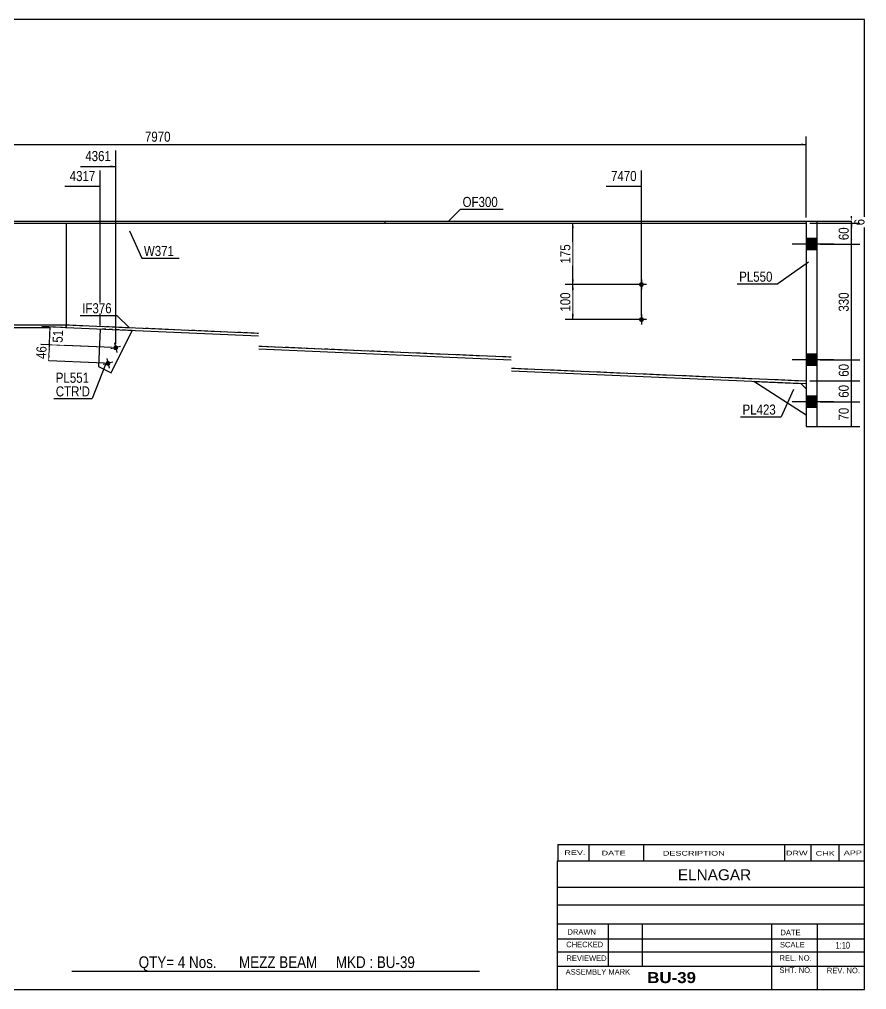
# Model space of a CAD drawing. Header units: millimetres. Extents: x -19 to 384, y -196 to 81.
# Drawn here: x 142.5 to 384.2, y -196.3 to 80.7 of the extents above; entities that cross this region are included whole.
import ezdxf

# ---------------------------------------------------------------- set-up
doc = ezdxf.new("R2010")
doc.units = ezdxf.units.MM
doc.linetypes.add('DXK_LINE_DOT1', pattern=[1.8814, 0.9407, -0.9407])
doc.styles.add('Arial', font='ARIAL.TTF', dxfattribs={"height": 0.2})
doc.styles.add('Arial Bold', font='ARIALBD.TTF', dxfattribs={"height": 0.2})
doc.styles.add('Arial Narrow', font='ARIALN.TTF', dxfattribs={"height": 0.2})

# ---------------------------------------------------------------- blocks, each defined once
blk = doc.blocks.new('Unknown-629104154-1211')
at = {"color": 5, "linetype": 'Continuous'}
for p, q in [((383.66, 80.69), (-16.34, 80.69)), ((-16.34, 80.69), (-16.34, -196.31)), ((383.66, -196.31), (383.66, 80.69)), ((-16.34, -196.31), (383.66, -196.31))]:
    blk.add_line(p, q, dxfattribs=at)
at = {"color": 174, "linetype": 'Continuous', "style": 'Arial'}
blk.add_text('Tekla structures', height=1.9102, rotation=90, dxfattribs=at).set_placement((-16.84, -195.81))
blk = doc.blocks.new('Part-629104154-1279 - 1232')
at = {"color": 2, "linetype": 'Continuous'}
for p, q in [((105.9, 22.5), (105.9, -6.5)), ((155.9, 22.5), (155.9, -6.5))]:
    blk.add_line(p, q, dxfattribs=at)
at = {"color": 7, "linetype": 'DXK_LINE_DOT1'}
for p, q in [((105.9, 22.5), (155.9, 22.5)), ((105.9, -6.5), (155.9, -6.5))]:
    blk.add_line(p, q, dxfattribs=at)
blk = doc.blocks.new('Part-629104154-1257 - 1232')
at = {"color": 2, "linetype": 'Continuous'}
for p, q in [((0, 23.1), (0, 22.5)), ((0, 23.1), (50.99, 23.1)), ((0, 22.5), (50.99, 22.5)), ((51.09, 23.1), (210.71, 23.1)), ((51.09, 22.5), (210.71, 22.5)), ((210.81, 23.1), (246.81, 23.1)), ((210.81, 22.5), (246.81, 22.5)), ((246.81, 23.1), (246.81, 22.5))]:
    blk.add_line(p, q, dxfattribs=at)
blk = doc.blocks.new('Part-629104154-1301 - 1232')
at = {"color": 2, "linetype": 'Continuous'}
for p, q in [((246.81, 23.1), (246.81, 22.5)), ((246.81, 23.1), (282.81, 23.1)), ((246.81, 22.5), (282.81, 22.5)), ((282.91, 23.1), (367, 23.1)), ((282.91, 22.5), (367, 22.5)), ((367, 23.1), (367, 22.5))]:
    blk.add_line(p, q, dxfattribs=at)
blk = doc.blocks.new('Part-629104154-1451 - 1232')
at = {"color": 2, "linetype": 'Continuous'}
for p, q in [((165.57, -7.72), (165.11, -18.43)), ((168.69, -20.21), (174.71, -8.11)), ((165.11, -18.43), (168.69, -20.21))]:
    blk.add_line(p, q, dxfattribs=at)
at = {"color": 7, "linetype": 'DXK_LINE_DOT1'}
for p, q in [((174.71, -8.11), (165.57, -7.72)), ((165.57, -7.72), (165.57, -7.72)), ((174.71, -8.11), (174.71, -8.11))]:
    blk.add_line(p, q, dxfattribs=at)
blk = doc.blocks.new('Part-629104154-1323 - 1232')
at = {"color": 2, "linetype": 'Continuous'}
blk.add_line((155.9, 22.5), (155.9, -6.5), dxfattribs=at)
at = {"color": 7, "linetype": 'DXK_LINE_DOT1'}
for p, q in [((155.9, 22.5), (210.71, 22.5)), ((210.81, 22.5), (282.81, 22.5)), ((282.91, 22.5), (367, 22.5)), ((367, 22.5), (367, -22.5)), ((155.9, -6.5), (210.71, -8.86)), ((210.81, -12.56), (282.81, -15.66)), ((282.91, -18.88), (367, -22.5))]:
    blk.add_line(p, q, dxfattribs=at)
blk = doc.blocks.new('Part-629104154-1367 - 1232')
at = {"color": 2, "linetype": 'Continuous'}
for p, q in [((105.9, -7.3), (105.9, -6.5)), ((105.9, -6.5), (155.9, -6.5)), ((105.9, -7.3), (155.9, -7.3)), ((155.9, -7.3), (155.9, -6.5))]:
    blk.add_line(p, q, dxfattribs=at)
blk = doc.blocks.new('Part-629104154-1372 - 1232')
at = {"color": 2, "linetype": 'Continuous'}
for p, q in [((155.9, -6.5), (155.86, -7.3)), ((155.86, -7.3), (210.71, -9.66)), ((155.9, -6.5), (210.71, -8.86)), ((210.81, -12.56), (282.81, -15.66)), ((210.81, -13.37), (282.81, -16.46)), ((282.91, -18.88), (367, -22.5)), ((282.91, -19.68), (366.97, -23.3)), ((367, -22.5), (366.97, -23.3))]:
    blk.add_line(p, q, dxfattribs=at)
blk = doc.blocks.new('Bolt-629104154-1458 - 1232')
at = {"linetype": 'Continuous'}
blk.add_hatch(color=3, dxfattribs=at).paths.add_polyline_path([(170.69, -12.87, -1), (169.34, -13.23, -1)])
at = {"color": 3, "linetype": 'Continuous'}
for p, q in [((171.37, -12.7), (168.66, -13.4)), ((169.66, -11.69), (170.37, -14.4))]:
    blk.add_line(p, q, dxfattribs=at)
blk = doc.blocks.new('Part-629104154-1394 - 1232')
at = {"color": 2, "linetype": 'Continuous'}
for p, q in [((367, 23.1), (370, 23.1)), ((367, 23.1), (367, -35.5)), ((370, 23.1), (370, -35.5)), ((367, -35.5), (370, -35.5))]:
    blk.add_line(p, q, dxfattribs=at)
blk = doc.blocks.new('Part-629104154-1416 - 1232')
at = {"color": 2, "linetype": 'Continuous'}
for p, q in [((367, -32.3), (352.02, -22.66)), ((352.02, -22.66), (365.5, -23.24)), ((365.5, -23.24), (367, -24.8))]:
    blk.add_line(p, q, dxfattribs=at)
at = {"color": 7, "linetype": 'DXK_LINE_DOT1'}
blk.add_line((367, -24.8), (367, -32.3), dxfattribs=at)
blk = doc.blocks.new('Bolt-629104154-1444 - 1232')
at = {"linetype": 'Continuous'}
for points in [[(367, 18.1), (367, 14.9), (370, 14.9), (370, 18.1)], [(367, 18.1), (367, 14.9), (370, 14.9), (370, 18.1)], [(367, -14.9), (367, -18.1), (370, -18.1), (370, -14.9)], [(367, -14.9), (367, -18.1), (370, -18.1), (370, -14.9)], [(367, -26.9), (367, -30.1), (370, -30.1), (370, -26.9)], [(367, -26.9), (367, -30.1), (370, -30.1), (370, -26.9)]]:
    blk.add_hatch(color=3, dxfattribs=at).paths.add_polyline_path(points)
at = {"color": 3, "linetype": 'Continuous'}
for p, q in [((370, 18.1), (367, 18.1)), ((370, 18.1), (367, 18.1)), ((374.9, 16.5), (363, 16.5)), ((374.9, 16.5), (363, 16.5)), ((370, 14.9), (367, 14.9)), ((370, 14.9), (367, 14.9)), ((374.9, -16.5), (363, -16.5)), ((374.9, -16.5), (363, -16.5)), ((370, -14.9), (367, -14.9)), ((370, -14.9), (367, -14.9)), ((370, -18.1), (367, -18.1)), ((370, -18.1), (367, -18.1)), ((370, -26.9), (367, -26.9)), ((370, -26.9), (367, -26.9)), ((374.9, -28.5), (363, -28.5)), ((374.9, -28.5), (363, -28.5)), ((370, -30.1), (367, -30.1)), ((370, -30.1), (367, -30.1))]:
    blk.add_line(p, q, dxfattribs=at)
blk = doc.blocks.new('Bolt-629104154-1446 - 1232')
at = {"linetype": 'Continuous'}
for points in [[(320.7, 4.99, -1), (319.3, 4.99, -1)], [(320.7, -5.01, -1), (319.3, -5.01, -1)]]:
    blk.add_hatch(color=3, dxfattribs=at).paths.add_polyline_path(points)
at = {"color": 3, "linetype": 'Continuous'}
for p, q in [((320, 6.39), (320, 3.59)), ((321.4, 4.99), (318.6, 4.99)), ((321.4, -5.01), (318.6, -5.01)), ((320, -3.61), (320, -6.41))]:
    blk.add_line(p, q, dxfattribs=at)
blk = doc.blocks.new('Bolt-629104154-1457 - 1232')
at = {"linetype": 'Continuous'}
blk.add_hatch(color=3, dxfattribs=at).paths.add_polyline_path([(168.47, -17.35, -1), (167.11, -17.7, -1)])
at = {"color": 3, "linetype": 'Continuous'}
for p, q in [((167.44, -16.17), (168.14, -18.88)), ((169.15, -17.17), (166.44, -17.88))]:
    blk.add_line(p, q, dxfattribs=at)
blk = doc.blocks.new('StraightDimension-629104154-1575 - 1232')
at = {"linetype": 'Continuous'}
for points in [[(379.63, -30), (379.88, -28.5), (380.13, -30)], [(380.13, -34), (379.88, -35.5), (379.63, -34)]]:
    blk.add_hatch(color=7, dxfattribs=at).paths.add_polyline_path(points)
at = {"color": 7, "linetype": 'Continuous'}
for p, q in [((371, -28.5), (382.28, -28.5)), ((379.88, -35.5), (379.88, -28.5)), ((368, -35.5), (382.28, -35.5))]:
    blk.add_line(p, q, dxfattribs=at)
at = {"color": 0}
blk.add_wipeout([(379.73, -29.57), (375.53, -29.57), (375.53, -34.43), (379.73, -34.43)], dxfattribs=at)
at = {"color": 3, "style": 'Arial Narrow'}
blk.add_text('70', height=2.863, rotation=90.0002, dxfattribs=at).set_placement((379.13, -33.83))
blk = doc.blocks.new('StraightDimension-629104154-5798 - 1232')
at = {"linetype": 'Continuous'}
for points in [[(150.77, -13.72), (151.08, -12.24), (151.27, -13.74)], [(151.2, -15.31), (150.88, -16.8), (150.7, -15.29)]]:
    blk.add_hatch(color=7, dxfattribs=at).paths.add_polyline_path(points)
at = {"color": 7, "linetype": 'Continuous'}
for p, q in [((169.02, -13.01), (148.83, -12.14)), ((150.88, -16.8), (151.08, -12.24)), ((166.79, -17.48), (148.64, -16.7))]:
    blk.add_line(p, q, dxfattribs=at)
at = {"color": 0}
blk.add_wipeout([(150.94, -12.09), (146.74, -11.9), (146.53, -16.76), (150.73, -16.94)], dxfattribs=at)
at = {"color": 3, "style": 'Arial Narrow'}
blk.add_text('46', height=2.863, rotation=87.5365, dxfattribs=at).set_placement((150.15, -16.31))
blk = doc.blocks.new('StraightDimension-629104154-1496 - 1232')
at = {"linetype": 'Continuous'}
for points in [[(-1.5, 44.77), (-3, 45.02), (-1.5, 45.27)], [(365.5, 45.27), (367, 45.02), (365.5, 44.77)]]:
    blk.add_hatch(color=7, dxfattribs=at).paths.add_polyline_path(points)
at = {"color": 7, "linetype": 'Continuous'}
for p, q in [((-3, 24.1), (-3, 47.27)), ((367, 24.1), (367, 47.27)), ((-3, 45.02), (367, 45.02))]:
    blk.add_line(p, q, dxfattribs=at)
at = {"color": 0}
blk.add_wipeout([(186.26, 45.17), (186.26, 49.37), (177.75, 49.37), (177.75, 45.17)], dxfattribs=at)
at = {"color": 3, "style": 'Arial Narrow'}
blk.add_text('7970', height=2.863, dxfattribs=at).set_placement((178.35, 45.77))
blk = doc.blocks.new('StraightDimension-629104154-5797 - 1232')
at = {"linetype": 'Continuous'}
for points in [[(150.99, -8.59), (151.3, -7.1), (151.49, -8.61)], [(151.39, -10.75), (151.08, -12.24), (150.9, -10.73)]]:
    blk.add_hatch(color=7, dxfattribs=at).paths.add_polyline_path(points)
at = {"color": 7, "linetype": 'Continuous'}
for p, q in [((154.86, -7.26), (148.9, -7)), ((151.08, -12.24), (151.3, -7.1)), ((169.02, -13.01), (148.68, -12.13))]:
    blk.add_line(p, q, dxfattribs=at)
at = {"color": 0}
blk.add_wipeout([(155.64, -7.43), (151.44, -7.25), (151.24, -12.1), (155.43, -12.28)], dxfattribs=at)
at = {"color": 3, "style": 'Arial Narrow'}
blk.add_text('51', height=2.863, rotation=87.5365, dxfattribs=at).set_placement((154.86, -11.66))
blk = doc.blocks.new('StraightDimension-629104154-1625 - 1232')
at = {"linetype": 'Continuous'}
for points in [[(379.63, -24), (379.88, -22.5), (380.13, -24)], [(380.13, -27), (379.88, -28.5), (379.63, -27)]]:
    blk.add_hatch(color=7, dxfattribs=at).paths.add_polyline_path(points)
at = {"color": 7, "linetype": 'Continuous'}
for p, q in [((368, -22.5), (382.28, -22.5)), ((379.88, -28.5), (379.88, -22.5)), ((371, -28.5), (382.28, -28.5))]:
    blk.add_line(p, q, dxfattribs=at)
at = {"color": 0}
blk.add_wipeout([(379.73, -23.07), (375.53, -23.07), (375.53, -27.93), (379.73, -27.93)], dxfattribs=at)
at = {"color": 3, "style": 'Arial Narrow'}
blk.add_text('60', height=2.863, rotation=90.0002, dxfattribs=at).set_placement((379.13, -27.33))
blk = doc.blocks.new('StraightDimension-629104154-1603 - 1232')
at = {"linetype": 'Continuous'}
for points in [[(379.63, 15), (379.88, 16.5), (380.13, 15)], [(380.13, -15), (379.88, -16.5), (379.63, -15)]]:
    blk.add_hatch(color=7, dxfattribs=at).paths.add_polyline_path(points)
at = {"color": 7, "linetype": 'Continuous'}
for p, q in [((371, 16.5), (382.28, 16.5)), ((379.88, -16.5), (379.88, 16.5)), ((371, -16.5), (382.28, -16.5))]:
    blk.add_line(p, q, dxfattribs=at)
at = {"color": 0}
blk.add_wipeout([(379.73, 3.34), (375.53, 3.34), (375.53, -3.34), (379.73, -3.34)], dxfattribs=at)
at = {"color": 3, "style": 'Arial Narrow'}
blk.add_text('330', height=2.863, rotation=90.0002, dxfattribs=at).set_placement((379.13, -2.74))
blk = doc.blocks.new('StraightDimension-629104154-6218 - 1232')
at = {"linetype": 'Continuous'}
blk.add_hatch(color=7, dxfattribs=at).paths.add_polyline_path([(164.07, 33.29), (165.57, 33.04), (164.07, 32.79)])
at = {"color": 7, "linetype": 'Continuous'}
for p, q in [((165.57, -6.72), (165.57, 37.54)), ((155.51, 33.04), (165.57, 33.04))]:
    blk.add_line(p, q, dxfattribs=at)
at = {"color": 0}
blk.add_wipeout([(164.8, 33.94), (164.8, 38.14), (156.28, 38.14), (156.28, 33.94)], dxfattribs=at)
at = {"color": 3, "style": 'Arial Narrow'}
blk.add_text('4317', height=2.863, dxfattribs=at).set_placement((156.88, 34.54))
blk = doc.blocks.new('StraightDimension-629104154-6217 - 1232')
at = {"linetype": 'Continuous'}
blk.add_hatch(color=7, dxfattribs=at).paths.add_polyline_path([(168.52, 38.99), (170.02, 38.74), (168.52, 38.49)])
at = {"color": 7, "linetype": 'Continuous'}
for p, q in [((170.02, -12.05), (170.02, 43.24)), ((159.95, 38.74), (170.02, 38.74))]:
    blk.add_line(p, q, dxfattribs=at)
at = {"color": 0}
blk.add_wipeout([(169.24, 39.64), (169.24, 43.84), (160.73, 43.84), (160.73, 39.64)], dxfattribs=at)
at = {"color": 3, "style": 'Arial Narrow'}
blk.add_text('4361', height=2.863, dxfattribs=at).set_placement((161.33, 40.24))
blk = doc.blocks.new('StraightDimension-629104154-1472 - 1232')
at = {"linetype": 'Continuous'}
for points in [[(300.21, 3.49), (300.46, 4.99), (300.71, 3.49)], [(300.71, -3.51), (300.46, -5.01), (300.21, -3.51)]]:
    blk.add_hatch(color=7, dxfattribs=at).paths.add_polyline_path(points)
at = {"color": 7, "linetype": 'Continuous'}
for p, q in [((319, 4.99), (298.21, 4.99)), ((300.46, -5.01), (300.46, 4.99)), ((319, -5.01), (298.21, -5.01))]:
    blk.add_line(p, q, dxfattribs=at)
at = {"color": 0}
blk.add_wipeout([(300.31, 3.33), (296.11, 3.33), (296.11, -3.35), (300.31, -3.35)], dxfattribs=at)
at = {"color": 3, "style": 'Arial Narrow'}
blk.add_text('100', height=2.863, rotation=90.0002, dxfattribs=at).set_placement((299.71, -2.75))
blk = doc.blocks.new('StraightDimension-629104154-1487 - 1232')
at = {"linetype": 'Continuous'}
for points in [[(300.21, 21), (300.46, 22.5), (300.71, 21)], [(300.71, 6.49), (300.46, 4.99), (300.21, 6.49)]]:
    blk.add_hatch(color=7, dxfattribs=at).paths.add_polyline_path(points)
at = {"color": 7, "linetype": 'Continuous'}
for p, q in [((156.9, 22.5), (302.86, 22.5)), ((300.46, 4.99), (300.46, 22.5)), ((319, 4.99), (298.21, 4.99))]:
    blk.add_line(p, q, dxfattribs=at)
at = {"color": 0}
blk.add_wipeout([(300.31, 17.09), (296.11, 17.09), (296.11, 10.4), (300.31, 10.4)], dxfattribs=at)
at = {"color": 3, "style": 'Arial Narrow'}
blk.add_text('175', height=2.863, rotation=90.0002, dxfattribs=at).set_placement((299.71, 11))
blk = doc.blocks.new('StraightDimension-629104154-6216 - 1232')
at = {"linetype": 'Continuous'}
blk.add_hatch(color=7, dxfattribs=at).paths.add_polyline_path([(318.5, 33.29), (320, 33.04), (318.5, 32.79)])
at = {"color": 7, "linetype": 'Continuous'}
for p, q in [((320, -4.01), (320, 37.54)), ((309.94, 33.04), (320, 33.04))]:
    blk.add_line(p, q, dxfattribs=at)
at = {"color": 0}
blk.add_wipeout([(319.23, 33.94), (319.23, 38.14), (310.72, 38.14), (310.72, 33.94)], dxfattribs=at)
at = {"color": 3, "style": 'Arial Narrow'}
blk.add_text('7470', height=2.863, dxfattribs=at).set_placement((311.32, 34.54))
blk = doc.blocks.new('StraightDimension-629104154-1585 - 1232')
at = {"linetype": 'Continuous'}
for points in [[(380.13, 24.6), (379.88, 23.1), (379.63, 24.6)], [(379.63, 21), (379.88, 22.5), (380.13, 21)]]:
    blk.add_hatch(color=7, dxfattribs=at).paths.add_polyline_path(points)
at = {"color": 7, "linetype": 'Continuous'}
for p, q in [((368, 23.1), (382.13, 23.1)), ((368, 22.5), (382.13, 22.5)), ((379.88, 22.5), (379.88, 23.1))]:
    blk.add_line(p, q, dxfattribs=at)
at = {"color": 0}
blk.add_wipeout([(384.23, 24.31), (380.03, 24.31), (380.03, 21.29), (384.23, 21.29)], dxfattribs=at)
at = {"color": 3, "style": 'Arial Narrow'}
blk.add_text('6', height=2.86, rotation=90.0002, dxfattribs=at).set_placement((383.63, 21.89))
blk = doc.blocks.new('StraightDimension-629104154-1594 - 1232')
at = {"linetype": 'Continuous'}
for points in [[(379.63, 21), (379.88, 22.5), (380.13, 21)], [(380.13, 18), (379.88, 16.5), (379.63, 18)]]:
    blk.add_hatch(color=7, dxfattribs=at).paths.add_polyline_path(points)
at = {"color": 7, "linetype": 'Continuous'}
for p, q in [((368, 22.5), (382.28, 22.5)), ((379.88, 16.5), (379.88, 22.5)), ((371, 16.5), (382.28, 16.5))]:
    blk.add_line(p, q, dxfattribs=at)
at = {"color": 0}
blk.add_wipeout([(379.73, 21.93), (375.53, 21.93), (375.53, 17.07), (379.73, 17.07)], dxfattribs=at)
at = {"color": 3, "style": 'Arial Narrow'}
blk.add_text('60', height=2.863, rotation=90.0002, dxfattribs=at).set_placement((379.13, 17.67))
blk = doc.blocks.new('StraightDimension-629104154-1616 - 1232')
at = {"linetype": 'Continuous'}
for points in [[(379.63, -18), (379.88, -16.5), (380.13, -18)], [(380.13, -21), (379.88, -22.5), (379.63, -21)]]:
    blk.add_hatch(color=7, dxfattribs=at).paths.add_polyline_path(points)
at = {"color": 7, "linetype": 'Continuous'}
for p, q in [((371, -16.5), (382.28, -16.5)), ((379.88, -22.5), (379.88, -16.5)), ((368, -22.5), (382.28, -22.5))]:
    blk.add_line(p, q, dxfattribs=at)
at = {"color": 0}
blk.add_wipeout([(379.73, -17.07), (375.53, -17.07), (375.53, -21.93), (379.73, -21.93)], dxfattribs=at)
at = {"color": 3, "style": 'Arial Narrow'}
blk.add_text('60', height=2.863, rotation=90.0002, dxfattribs=at).set_placement((379.13, -21.33))
blk = doc.blocks.new('CBS_REVISION-629104154-6753')
at = {"color": 7, "linetype": 'Continuous'}
for p, q in [((296.15, -154.93), (383.65, -154.93)), ((296.15, -154.93), (296.15, -159.56)), ((304.95, -154.93), (304.95, -159.56)), ((320.54, -154.93), (320.54, -159.5)), ((360.8, -154.93), (360.8, -159.56)), ((368.34, -154.93), (368.34, -159.56)), ((376.29, -154.93), (376.29, -159.56)), ((296.15, -159.56), (383.65, -159.56))]:
    blk.add_line(p, q, dxfattribs=at)
at = {"color": 7, "style": 'Arial Narrow', "width": 1.7}
for s, height, p in [('REV.', 1.326, (298.01, -157.88)), ('DATE', 1.326, (308.63, -158)), ('DESCRIPTION', 1.3257, (326.11, -158.05)), ('DRW', 1.326, (361.23, -157.99)), ('CHK', 1.326, (369.71, -158.08)), ('APP', 1.326, (377.72, -157.93))]:
    blk.add_text(s, height=height, dxfattribs=at).set_placement(p)
blk = doc.blocks.new('CBS_CALLOFF-629104154-6751')
at = {"color": 7, "linetype": 'Continuous'}
blk.add_line((157.54, -191.04), (273.77, -191.06), dxfattribs=at)
at = {"color": 3, "linetype": 'Continuous', "style": 'Arial Narrow'}
blk.add_text('QTY= 4 Nos.      MEZZ BEAM     MKD : BU-39', height=3.3405, dxfattribs=at).set_placement((176.57, -190.15))
blk = doc.blocks.new('CBS_NAME_BLOG-629104154-6752')
at = {"color": 7, "linetype": 'Continuous'}
for p, q in [((296.07, -159.56), (383.58, -159.56)), ((296.07, -196.27), (296.07, -159.56)), ((296.07, -167.09), (383.59, -167.09)), ((296.14, -172.15), (383.66, -172.15)), ((296.07, -177.52), (383.58, -177.52)), ((310.59, -189.63), (310.59, -177.53)), ((320.27, -189.6), (320.27, -177.53)), ((357.19, -196.27), (357.19, -177.54)), ((370.24, -196.27), (370.24, -177.53)), ((296.07, -181.82), (383.66, -181.8)), ((296.07, -185.57), (383.58, -185.57)), ((296.07, -189.61), (383.58, -189.61)), ((296.07, -196.31), (383.66, -196.31))]:
    blk.add_line(p, q, dxfattribs=at)
at = {"color": 3, "linetype": 'Continuous', "style": 'Arial'}
blk.add_text('ELNAGAR', height=3.133, dxfattribs=at).set_placement((330.39, -165.09))
at = {"color": 3, "linetype": 'Continuous'}
for s, height, style, width, p in [('DRAWN', 1.566, 'Arial', 0.9, (298.9, -180.63)), ('DATE', 1.566, 'Arial', 0.9, (359.66, -180.79)), ('CHECKED', 1.566, 'Arial', 0.9, (298.55, -184.2)), ('SCALE', 1.566, 'Arial', 0.9, (359.51, -184.27)), ('1:10', 1.957, 'Arial Narrow', 0.9, (375.4, -184.63)), ('REVIEWED', 1.566, 'Arial', 0.9, (298.59, -188.12)), ('REL. NO.', 1.566, 'Arial', 0.9, (359.37, -188.07)), ('ASSEMBLY MARK', 1.5663, 'Arial', 0.9, (298.37, -192.05)), ('SHT. NO.', 1.566, 'Arial', 0.9, (359.37, -191.54)), ('REV. NO.', 1.566, 'Arial', 0.9, (372.89, -191.63)), ('BU-39', 3.131, 'Arial Bold', 1.1, (321.65, -194.45))]:
    blk.add_text(s, height=height, dxfattribs=dict(at, style=style, width=width)).set_placement(p)
blk = doc.blocks.new('Mark-629104154-1297 - 1232')
at = {"color": 0}
blk.add_wipeout([(279.02, 27.14), (279.02, 30.14), (268.97, 30.14), (268.97, 27.14)], dxfattribs=at)
blk.add_wipeout([(279.02, 27.14), (279.02, 30.14), (268.97, 30.14), (268.97, 27.14)], dxfattribs=at)
at = {"color": 7, "linetype": 'Continuous'}
for p, q in [((264.83, 23), (268.37, 26.54)), ((268.37, 26.54), (280.52, 26.54))]:
    blk.add_line(p, q, dxfattribs=at)
at = {"color": 3, "style": 'Arial Narrow'}
blk.add_text('OF300', height=2.863, dxfattribs=at).set_placement((268.97, 27.14))
blk = doc.blocks.new('Mark-629104154-1447 - 1232')
at = {"color": 0}
blk.add_wipeout([(162.42, -23.05), (162.42, -20.05), (152.92, -20.05), (152.92, -23.05)], dxfattribs=at)
blk.add_wipeout([(162.42, -23.05), (162.42, -20.05), (152.92, -20.05), (152.92, -23.05)], dxfattribs=at)
blk.add_wipeout([(162.68, -26.95), (162.68, -23.95), (152.92, -23.95), (152.92, -26.95)], dxfattribs=at)
blk.add_wipeout([(162.68, -26.95), (162.68, -23.95), (152.92, -23.95), (152.92, -26.95)], dxfattribs=at)
at = {"color": 7, "linetype": 'Continuous'}
for p in [(167.13, -17.87), (152.32, -27.55)]:
    blk.add_line(p, (163.28, -27.55), dxfattribs=at)
at = {"color": 3, "style": 'Arial Narrow'}
blk.add_text('PL551', height=2.863, dxfattribs=at).set_placement((152.92, -23.05))
at = {"color": 1, "style": 'Arial Narrow'}
blk.add_text("CTR'D", height=2.863, dxfattribs=at).set_placement((152.92, -26.95))
blk = doc.blocks.new('Mark-629104154-1319 - 1232')
at = {"color": 0}
blk.add_wipeout([(186.64, 13.15), (186.64, 16.15), (178.06, 16.15), (178.06, 13.15)], dxfattribs=at)
blk.add_wipeout([(186.64, 13.15), (186.64, 16.15), (178.06, 16.15), (178.06, 13.15)], dxfattribs=at)
at = {"color": 7, "linetype": 'Continuous'}
for p, q in [((173.92, 20.28), (177.46, 12.55)), ((177.46, 12.55), (188.14, 12.55))]:
    blk.add_line(p, q, dxfattribs=at)
at = {"color": 3, "style": 'Arial Narrow'}
blk.add_text('W371', height=2.863, dxfattribs=at).set_placement((178.06, 13.15))
blk = doc.blocks.new('Mark-629104154-1368 - 1232')
at = {"color": 7, "linetype": 'Continuous'}
blk.add_line((173.9, -7.35), (170.36, -3.81), dxfattribs=at)
at = {"color": 0}
blk.add_wipeout([(168.86, -3.21), (168.86, -0.21), (160.46, -0.21), (160.46, -3.21)], dxfattribs=at)
blk.add_wipeout([(168.86, -3.21), (168.86, -0.21), (160.46, -0.21), (160.46, -3.21)], dxfattribs=at)
at = {"color": 7, "linetype": 'Continuous'}
blk.add_line((159.86, -3.81), (170.36, -3.81), dxfattribs=at)
at = {"color": 3, "style": 'Arial Narrow'}
blk.add_text('IF376', height=2.863, dxfattribs=at).set_placement((160.46, -3.21))
blk = doc.blocks.new('Mark-629104154-1390 - 1232')
at = {"color": 7, "linetype": 'Continuous'}
blk.add_line((367.63, 11.35), (358.88, 5.2), dxfattribs=at)
at = {"color": 0}
blk.add_wipeout([(357.38, 5.8), (357.38, 8.8), (347.88, 8.8), (347.88, 5.8)], dxfattribs=at)
blk.add_wipeout([(357.38, 5.8), (357.38, 8.8), (347.88, 8.8), (347.88, 5.8)], dxfattribs=at)
at = {"color": 7, "linetype": 'Continuous'}
blk.add_line((347.28, 5.2), (358.88, 5.2), dxfattribs=at)
at = {"color": 3, "style": 'Arial Narrow'}
blk.add_text('PL550', height=2.863, dxfattribs=at).set_placement((347.88, 5.8))
blk = doc.blocks.new('Mark-629104154-1412 - 1232')
at = {"color": 7, "linetype": 'Continuous'}
blk.add_line((363.37, -25), (359.84, -32.74), dxfattribs=at)
at = {"color": 0}
blk.add_wipeout([(358.34, -32.14), (358.34, -29.14), (348.83, -29.14), (348.83, -32.14)], dxfattribs=at)
blk.add_wipeout([(358.34, -32.14), (358.34, -29.14), (348.83, -29.14), (348.83, -32.14)], dxfattribs=at)
at = {"color": 7, "linetype": 'Continuous'}
blk.add_line((348.23, -32.74), (359.84, -32.74), dxfattribs=at)
at = {"color": 3, "style": 'Arial Narrow'}
blk.add_text('PL423', height=2.863, dxfattribs=at).set_placement((348.83, -32.14))

msp = doc.modelspace()

# ---------------------------------------------------------------- block references
for name in ['Unknown-629104154-1211', 'Part-629104154-1257 - 1232', 'Part-629104154-1279 - 1232', 'Part-629104154-1323 - 1232', 'Part-629104154-1301 - 1232', 'Part-629104154-1394 - 1232', 'Bolt-629104154-1444 - 1232', 'Bolt-629104154-1446 - 1232', 'Part-629104154-1367 - 1232', 'Part-629104154-1372 - 1232', 'Part-629104154-1451 - 1232', 'Bolt-629104154-1458 - 1232', 'Bolt-629104154-1457 - 1232', 'Part-629104154-1416 - 1232', 'CBS_REVISION-629104154-6753', 'CBS_NAME_BLOG-629104154-6752', 'CBS_CALLOFF-629104154-6751']:
    msp.add_blockref(name, (0, 0))

# ---------------------------------------------------------------- next in the draw order: block references
for name in ['StraightDimension-629104154-1496 - 1232', 'StraightDimension-629104154-1603 - 1232', 'Mark-629104154-1390 - 1232', 'StraightDimension-629104154-1472 - 1232', 'StraightDimension-629104154-5798 - 1232', 'Mark-629104154-1412 - 1232', 'StraightDimension-629104154-1575 - 1232']:
    msp.add_blockref(name, (0, 0))

# ---------------------------------------------------------------- next in the draw order: block references
for name in ['StraightDimension-629104154-1585 - 1232', 'StraightDimension-629104154-5797 - 1232', 'Mark-629104154-1447 - 1232', 'StraightDimension-629104154-1625 - 1232']:
    msp.add_blockref(name, (0, 0))

# ---------------------------------------------------------------- next in the draw order: block references
for name in ['StraightDimension-629104154-6218 - 1232', 'StraightDimension-629104154-1594 - 1232', 'StraightDimension-629104154-1616 - 1232']:
    msp.add_blockref(name, (0, 0))

# ---------------------------------------------------------------- next in the draw order: block references
msp.add_blockref('StraightDimension-629104154-6217 - 1232', (0, 0))

# ---------------------------------------------------------------- next in the draw order: block references
for name in ['StraightDimension-629104154-1487 - 1232', 'Mark-629104154-1368 - 1232']:
    msp.add_blockref(name, (0, 0))

# ---------------------------------------------------------------- next in the draw order: block references
for name in ['StraightDimension-629104154-6216 - 1232', 'Mark-629104154-1297 - 1232', 'Mark-629104154-1319 - 1232']:
    msp.add_blockref(name, (0, 0))

doc.saveas('drawing.dxf')
